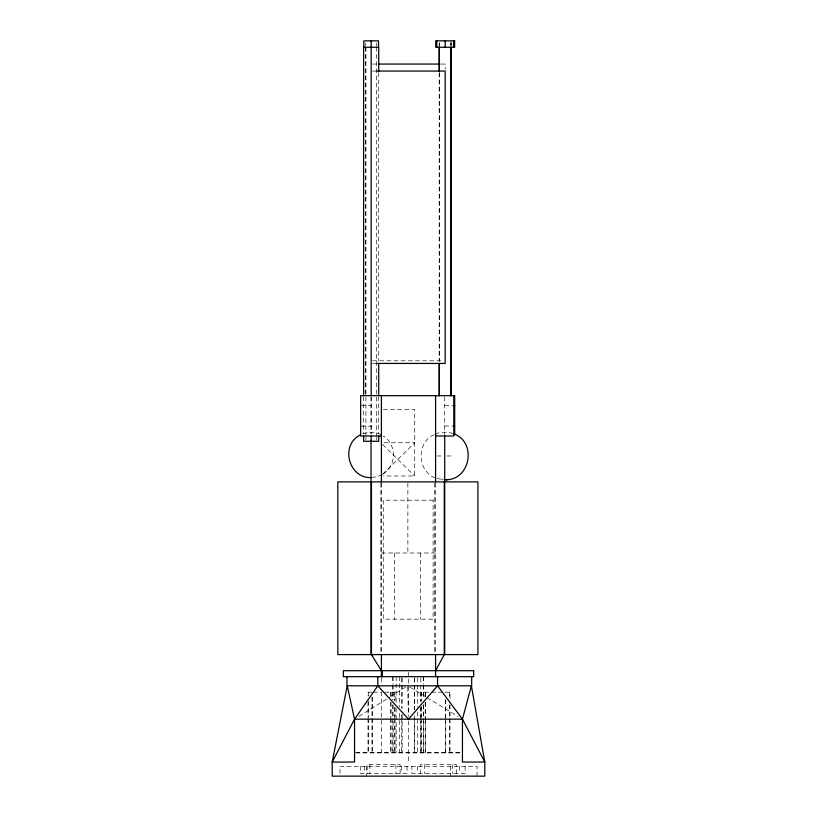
<?xml version="1.0" encoding="UTF-8"?>
<svg xmlns="http://www.w3.org/2000/svg" width="817" height="817" viewBox="0 0 817 817"><rect width="100%" height="100%" fill="white"/><g stroke="black" fill="none" stroke-linecap="round" stroke-linejoin="round"><path stroke-width="0.61" stroke-dasharray="4.08 3.06" d="M382.652 474.248L414.709 442.753L383.377 442.753M383.214 473.819C396.766 465.823 396.766 443.927 383.214 435.931M358.806 716.478L389.627 697.146M390.689 696.472L405.569 687.138M434.133 434.644C415.853 442.538 417.16 471.675 435.89 478.231M363.044 433.858C368.794 431.356 375.667 431.917 381.202 434.767M382.285 474.534L376.862 476.791L372.195 477.404M435.206 434.001C441.292 431.58 448.125 431.58 454.211 434.001M437.095 478.537L444.703 479.712M372.572 64.063L376.392 64.063M441.364 64.063L445.183 64.063L445.183 69.159M372.45 71.059L376.28 71.059M372.572 360.818L442.64 360.818M372.45 363.442L376.28 363.442M361.206 405.508L371.03 405.508M444.703 405.651L454.681 405.651M383.377 409.501L414.709 409.501L414.709 475.994L383.377 475.994M444.703 426.025L454.681 426.025M361.206 426.168L371.03 426.168M437.064 455.978L444.703 455.978M446.991 455.978L453.527 455.978M441.946 479.753L443.325 479.753M381.416 552.997L435.584 552.997M371.949 692.213L367.987 692.213L367.987 695.982M373.226 692.213L380.926 692.213M384.848 692.213L395.06 692.213L395.06 701.006M442.743 692.213L420.939 692.213L420.939 701.006M445.061 692.213L450.004 692.213L450.004 698.545M355.793 752.498L462.442 752.498M355.824 752.927L462.442 752.927M409.838 687.117L425.943 696.921M427.015 697.575L458.153 716.54M382.652 444.499L414.709 475.994M407.724 687.036L408.408 715.447M477.026 776.15L477.026 766.315L339.974 766.315L339.974 776.15M465.118 766.315L465.118 773.444L411.891 773.444L411.891 766.315M459.44 766.315L459.44 773.444M456.386 773.444L456.386 764.61L420.622 764.61L420.622 773.444M452.567 764.61L452.567 773.444M451.168 42.984L451.168 46.191M451.025 40.85L451.025 46.191M450.831 42.984L450.831 46.191M450.575 766.315L450.575 776.15M450.004 704.867L450.004 717.51M450.004 718.776L450.004 752.927M449.718 692.213L449.718 698.545M449.718 704.867L449.718 717.51M449.718 718.776L449.718 752.927M445.755 699.75L445.755 719.848M445.755 721.105L445.755 752.927M445.5 699.801L445.5 717.51M445.5 718.776L445.5 752.927M444.703 396.919L444.703 436.002M439.546 42.984L439.546 46.191M439.342 42.984L439.342 46.191M439.342 72.784L439.342 361.216M439.199 42.984L439.199 46.191M439.199 72.784L439.199 361.216M435.584 483.153L435.584 654.601M434.736 483.153L434.736 654.601M425.443 692.213L425.443 697.279M425.443 702.334L425.443 717.51M425.443 718.776L425.443 752.927M425.197 692.213L425.197 697.238M425.197 702.263L425.197 719.848M425.197 721.105L425.197 752.927M424.442 764.61L424.442 773.444M423.523 676.68L423.523 683.849M423.523 685.044L423.523 698.545M423.523 704.867L423.523 720.043M423.523 721.309L423.523 752.927M423.349 676.68L423.349 683.849M423.349 685.044L423.349 698.494M423.349 704.775L423.349 717.336M423.349 718.592L423.349 752.498M421.235 692.213L421.235 701.068M421.235 706.133L421.235 717.51M421.235 718.776L421.235 752.927M420.939 707.287L420.939 717.336M420.939 718.592L420.939 752.498M420.837 677.957L420.837 702.099M420.837 707.185L420.837 719.889M420.837 721.156L420.837 752.927M420.684 552.997L420.684 619.174M417.538 677.947L417.538 707.185M417.538 712.067L417.538 752.927M417.569 766.315L417.569 773.444M414.485 677.957L414.485 709.718M414.485 718.613L414.485 752.927M414.311 677.947L414.311 709.534M414.311 715.855L414.311 752.498M408.5 671.972L408.5 716.376M408.5 720.911L408.5 762.047M407.867 483.153L407.867 552.997M407.019 766.315L407.019 773.444L360.287 773.444L360.287 766.315M402.148 677.947L402.148 708.268M402.148 714.589L402.148 752.498M401.739 677.957L401.739 708.451M401.739 714.804L401.739 717.346M401.739 718.613L401.739 752.927M401.361 766.315L401.361 773.444M400.126 773.444L400.126 764.61L367.19 764.61L367.19 773.444M399.462 676.68L399.462 707.011M399.462 713.323L399.462 752.927M396.163 676.68L396.163 703.223M396.163 708.268L396.163 752.498M395.888 764.61L395.888 773.444M395.06 707.287L395.06 717.336M395.06 718.592L395.06 752.498M394.468 552.997L394.468 619.174M394.356 692.213L394.356 701.068M394.356 707.389L394.356 717.51M394.356 718.776L394.356 752.927M393.12 676.68L393.12 683.849M393.12 685.044L393.12 699.75M393.12 704.775L393.12 719.848M393.12 721.105L393.12 752.498M392.711 676.68L392.711 683.849M392.711 685.044L392.711 699.801M392.711 704.867L392.711 717.51M392.711 718.776L392.711 752.927M391.098 692.213L391.098 695.982M391.098 702.263L391.098 717.336M391.098 718.592L391.098 752.498M390.597 692.213L390.597 695.982M390.597 702.263L390.597 717.336M390.597 718.592L390.597 752.927M381.416 483.153L381.416 652.058M381.416 677.947L381.416 684.268M381.416 691.846L381.416 752.498M380.865 483.153L380.865 652.058M378.72 72.764L378.72 360.94M378.72 396.653L378.72 433.623M376.586 42.984L376.586 46.191M376.443 47.263L376.443 436.176M376.443 437.452L376.443 440.006M372.46 697.238L372.46 717.336M372.46 718.592L372.46 752.927M371.949 697.238L371.949 717.336M371.949 718.592L371.949 752.498M371.173 396.653L371.173 433.623M371.03 396.909L371.03 434.174M369.907 764.61L369.907 773.444M368.702 692.213L368.702 695.982M368.702 701.006L368.702 717.336M368.702 718.592L368.702 752.498M367.987 702.263L367.987 717.336M367.987 718.592L367.987 752.498M366.425 766.315L366.425 776.15M365.904 47.263L365.904 436.176M365.904 437.452L365.904 440.006M365.761 42.984L365.761 46.191M365.761 47.263L365.761 394.397M364.321 766.315L364.321 773.444M363.626 396.653L363.626 433.623M433.122 500.188L383.244 500.188L383.244 619.174L433.122 619.174L433.122 500.188"/><path stroke-width="1.23" d="M437.565 676.68L437.565 685.8L462.442 719.154L484.798 762.047L462.442 762.047L462.442 719.154L471.389 685.8L484.798 762.047L484.798 776.15L332.202 776.15L332.202 762.047L347.225 685.8L354.558 719.154L354.558 762.047L332.202 762.047L354.558 719.154L377.811 685.8L377.811 676.68M435.584 670.696L444.285 654.601L444.285 481.887M437.565 685.8L408.5 719.154L377.811 685.8M359.786 435.216C340.005 445.5 348.828 478.496 371.03 477.567M446.092 479.753C470.357 479.742 476.903 442.528 454.211 434.001M378.945 64.063L440.087 64.063M376.28 71.059L445.183 71.059L445.183 363.442L376.28 363.442M453.823 405.651L454.681 405.651M453.823 426.025L454.681 426.025M381.416 436.002L360.654 436.002L360.654 395.673L454.681 395.673L454.681 434.756M435.584 436.002L453.823 436.002L453.823 395.673M371.459 481.887L371.459 654.601L444.285 654.601M354.558 719.154L462.442 719.154M444.703 479.712L447.471 479.753M371.459 654.601L381.416 670.696M471.675 676.68L471.675 685.8L346.959 685.8L346.959 676.68M453.578 40.85L453.578 47.263M451.168 47.263L451.168 395.673M451.025 47.263L451.025 395.673M445.183 40.85L445.183 47.263M444.703 436.002L444.703 654.601L477.925 654.601L477.925 481.887L337.819 481.887L337.819 654.601L371.03 654.601L371.03 441.098M439.342 47.263L439.342 71.508M439.342 363.769L439.342 395.673M439.199 47.263L439.199 71.508M439.199 363.769L439.199 395.673M436.799 40.85L436.799 47.263M435.584 395.673L435.584 481.887M435.584 654.601L435.584 676.68M382.325 670.696L382.325 676.68M381.416 395.673L381.416 481.887M381.416 654.601L381.416 676.68M378.72 71.487L378.72 47.263L363.626 47.263L363.626 395.377M378.72 363.494L378.72 395.377M378.72 436.176L378.72 441.282L363.626 441.282L363.626 436.176M378.526 47.263L378.526 40.85L363.82 40.85L363.82 47.263M371.173 40.85L371.173 395.377M371.173 436.176L371.173 441.282M454.65 40.85L435.727 40.85L435.727 47.263L454.65 47.263L454.65 40.85M473.656 670.696L343.344 670.696L343.344 676.68L473.656 676.68L473.656 670.696"/></g></svg>
